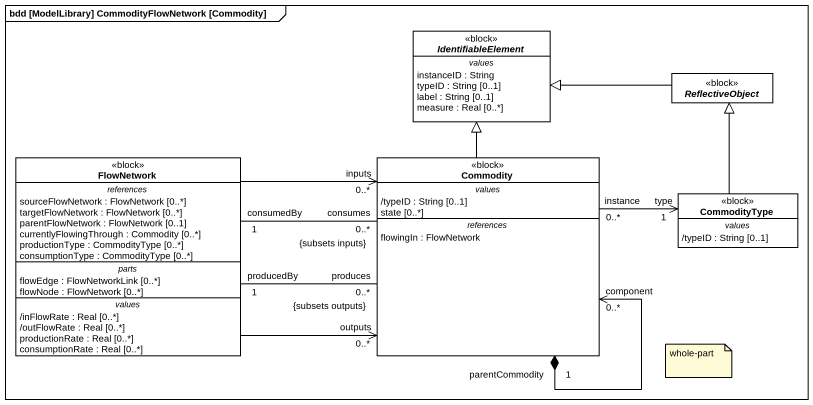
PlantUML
@startuml
mainframe bdd [ModelLibrary] CommodityFlowNetwork [Commodity]
hide circle
hide empty members
abstract class IdentifiableElement <<block>> #FFFFFF {
  -- values --
  instanceID : String
  typeID : String [0..1]
  label : String [0..1]
  measure : Real [0..*]
}
abstract class ReflectiveObject <<block>> #FFFFFF
class FlowNetwork <<block>> #FFFFFF {
  -- references --
  sourceFlowNetwork : FlowNetwork [0..*]
  targetFlowNetwork : FlowNetwork [0..*]
  parentFlowNetwork : FlowNetwork [0..1]
  currentlyFlowingThrough : Commodity [0..*]
  productionType : CommodityType [0..*]
  consumptionType : CommodityType [0..*]
  -- parts --
  flowEdge : FlowNetworkLink [0..*]
  flowNode : FlowNetwork [0..*]
  -- values --
  /inFlowRate : Real [0..*]
  /outFlowRate : Real [0..*]
  productionRate : Real [0..*]
  consumptionRate : Real [0..*]
}
class Commodity <<block>> #FFFFFF {
  -- values --
  /typeID : String [0..1]
  state [0..*]
  -- references --
  flowingIn : FlowNetwork
}
class CommodityType <<block>> #FFFFFF {
  -- values --
  /typeID : String [0..1]
}
ReflectiveObject -left-|> IdentifiableElement
Commodity -up-|> IdentifiableElement
Commodity "inputs\n0..*" <-left- FlowNetwork
Commodity "outputs\n0..*" <-left- FlowNetwork
Commodity "produces\n0..*\n{subsets outputs}" -left- "producedBy\n1" FlowNetwork
Commodity "consumes\n0..*\n{subsets inputs}" -left- "consumedBy\n1" FlowNetwork
Commodity "parentCommodity\n1" *--> "component\n0..*" Commodity
CommodityType -up-|> ReflectiveObject
CommodityType "type\n1" <-left- "instance\n0..*" Commodity
note as N1
  whole-part
end note
@enduml
